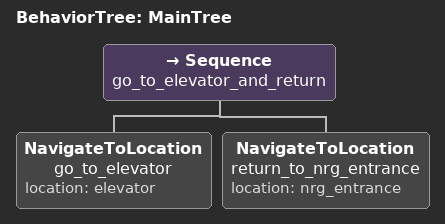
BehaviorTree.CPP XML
<?xml version="1.0"?>
<root BTCPP_format="4">
  <BehaviorTree ID="MainTree">
    <Sequence name="go_to_elevator_and_return">
      <NavigateToLocation name="go_to_elevator" location="elevator"/>
      <NavigateToLocation name="return_to_nrg_entrance" location="nrg_entrance"/>
    </Sequence>
  </BehaviorTree>
</root>
